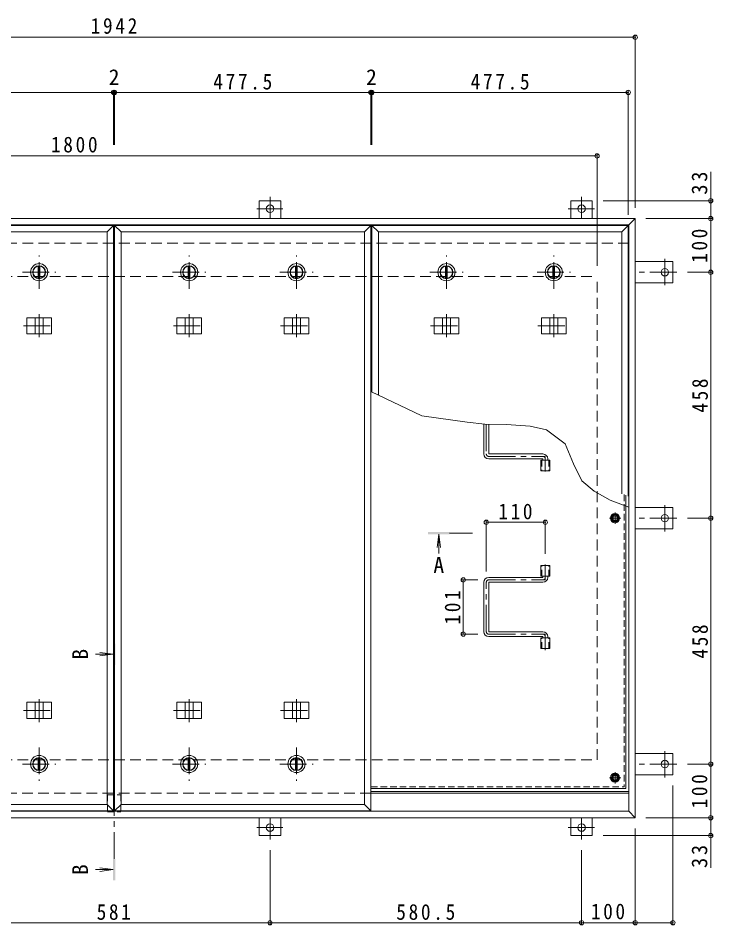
# Model space of a CAD drawing. Units: millimetres at full size, sheet at 1:10. Extents: x -2686 to 2789, y -1962 to 1769.
# Drawn here: x -1590 to -296, y -277 to 1412 of the extents above; entities that cross this region are included whole.
import ezdxf
from ezdxf.enums import TextEntityAlignment as Align

# ---------------------------------------------------------------- set-up
doc = ezdxf.new("R2010")
doc.units = ezdxf.units.MM
doc.header["$LTSCALE"] = 10
doc.header["$PDMODE"] = 32
doc.header["$PDSIZE"] = 8
for name, pattern in [('CHAIN1', [8, 5, -1, 1, -1]), ('DASHED1', [1.8, 1.2, -0.6]), ('DASHED2', [3, 2, -1])]:
    doc.linetypes.add(name, pattern=pattern)
for name, color, linetype, lineweight in [('0-1_躯体', 2, 'DASHED2', 9), ('0-2_仕上', 4, 'Continuous', 9), ('0-3_建具', 4, 'Continuous', 9), ('0-5_寸法', 7, 'Continuous', 9), ('0-6_ハッチ', 6, 'Continuous', 9), ('0-7_021', 5, 'Continuous', 5), ('0-A_061', 3, 'CHAIN1', 9), ('0-B_062', 2, 'Continuous', 9), ('0-C_084', 2, 'Continuous', 9), ('0-E_090', 3, 'Continuous', 9), ('0-F_092', 7, 'Continuous', 9)]:
    doc.layers.add(name, color=color, linetype=linetype, lineweight=lineweight)
doc.styles.add('ＭＳ ゴシック', font='')
doc.styles.get('ＭＳ ゴシック').set_extended_font_data('MS Gothic')

msp = doc.modelspace()

# ---------------------------------------------------------------- linework, layer by layer
at = {"layer": '0-1_躯体'}
for p, q in [((-452.35, 992.92), (-2370.35, 992.92)), ((-2311.35, 930.92), (-511.35, 930.92)), ((-511.35, 30.92), (-511.35, 930.92)), ((-2311.35, 30.92), (-511.35, 30.92)), ((-932.85, -31.08), (-2370.35, -31.08))]:
    msp.add_line(p, q, dxfattribs=at)
at = {"layer": '0-1_躯体', "linetype": 'Continuous'}
msp.add_line((-452.35, -31.08), (-932.85, -31.08), dxfattribs=at)
at = {"layer": '0-2_仕上'}
for p, q in [((-1889.85, 1025.92), (-1412.35, 1025.92)), ((-1877.85, 1013.92), (-1424.35, 1013.92)), ((-1424.35, 1013.92), (-1412.35, 1025.92)), ((-1424.35, -52.08), (-1424.35, 1013.92)), ((-1412.35, -64.08), (-1412.35, 1025.92)), ((-1410.35, 1025.92), (-932.85, 1025.92)), ((-1398.35, 1013.92), (-1410.35, 1025.92)), ((-1410.35, -64.08), (-1410.35, 1025.92)), ((-1398.35, 1013.92), (-944.85, 1013.92)), ((-1398.35, -52.08), (-1398.35, 1013.92)), ((-944.85, 1013.92), (-932.85, 1025.92)), ((-944.85, -52.08), (-944.85, 1013.92)), ((-932.85, -64.08), (-932.85, 1025.92)), ((-930.85, 1025.92), (-453.35, 1025.92)), ((-918.85, 1013.92), (-930.85, 1025.92)), ((-930.85, 715.58), (-930.85, 1025.92)), ((-918.85, 1013.92), (-465.35, 1013.92)), ((-918.85, 709.88), (-918.85, 1013.92)), ((-465.35, 1013.92), (-453.35, 1025.92)), ((-465.35, 526.34), (-465.35, 1013.92)), ((-453.35, 521.69), (-453.35, 1025.92)), ((-806.37, 450.9), (-809.63, 426.11)), ((-806.37, 450.9), (-806.37, 415.29)), ((-806.37, 450.9), (-803.11, 426.11)), ((-1413.35, 227.46), (-1446.12, 227.46)), ((-1413.35, 227.46), (-1438.13, 230.73)), ((-1413.35, 227.46), (-1438.13, 224.2)), ((-1889.85, -64.08), (-1412.35, -64.08)), ((-1877.85, -52.08), (-1424.35, -52.08)), ((-1424.35, -52.08), (-1412.35, -64.08)), ((-1398.35, -52.08), (-1410.35, -64.08)), ((-1410.35, -64.08), (-932.85, -64.08)), ((-1398.35, -52.08), (-944.85, -52.08)), ((-944.85, -52.08), (-932.85, -64.08)), ((-1413.35, -173.71), (-1446.12, -173.71)), ((-1413.35, -173.71), (-1438.13, -170.45)), ((-1413.35, -173.71), (-1438.13, -176.97))]:
    msp.add_line(p, q, dxfattribs=at)
at = {"layer": '0-2_仕上', "color": 3}
for p, q in [((-616.5, 588.92), (-616.5, 568.92)), ((-616.5, 588.92), (-599.2, 588.92)), ((-599.2, 588.92), (-599.2, 568.92)), ((-616.5, 568.92), (-599.2, 568.92)), ((-616.5, 372.92), (-616.5, 392.92)), ((-616.5, 392.92), (-599.2, 392.92)), ((-599.2, 372.92), (-599.2, 392.92)), ((-616.5, 372.92), (-599.2, 372.92)), ((-616.5, 237.92), (-616.5, 257.92)), ((-616.5, 257.92), (-599.2, 257.92)), ((-599.2, 237.92), (-599.2, 257.92)), ((-616.5, 237.92), (-599.2, 237.92))]:
    msp.add_line(p, q, dxfattribs=at)
at = {"layer": '0-2_仕上', "color": 3, "linetype": 'DASHED1'}
for p, q in [((-614.2, 588.92), (-614.2, 568.92)), ((-601.5, 588.92), (-601.5, 568.92)), ((-614.2, 372.92), (-614.2, 392.92)), ((-601.5, 372.92), (-601.5, 392.92)), ((-614.2, 237.92), (-614.2, 257.92)), ((-601.5, 237.92), (-601.5, 257.92))]:
    msp.add_line(p, q, dxfattribs=at)
at = {"layer": '0-2_仕上', "linetype": 'CHAIN1'}
for p, q in [((-743.37, 452.9), (-786.37, 452.9)), ((-1411.35, -153.71), (-1411.35, 207.46))]:
    msp.add_line(p, q, dxfattribs=at)
at = {"layer": '0-2_仕上'}
for points in [[(-826.37, 450.9), (-826.37, 454.9), (-786.37, 450.9), (-786.37, 454.9)], [(-1409.35, 247.46), (-1413.35, 247.46), (-1409.35, 207.46), (-1413.35, 207.46)], [(-1413.35, -193.71), (-1409.35, -193.71), (-1413.35, -153.71), (-1409.35, -153.71)]]:
    msp.add_solid(points, dxfattribs=at)
at = {"layer": '0-3_建具', "color": 2}
for p, q in [((-440.35, 1038.92), (-2382.35, 1038.92)), ((-440.35, 1038.92), (-452.35, 1026.92)), ((-440.35, -77.08), (-440.35, 1038.92)), ((-452.35, 1026.92), (-2370.35, 1026.92)), ((-452.35, -65.08), (-452.35, 1026.92)), ((-452.35, -31.08), (-932.85, -31.08)), ((-452.35, -65.08), (-2370.35, -65.08)), ((-440.35, -77.08), (-452.35, -65.08)), ((-440.35, -77.08), (-2382.35, -77.08))]:
    msp.add_line(p, q, dxfattribs=at)
at = {"layer": '0-3_建具'}
for p, q in [((-1574.19, 853.92), (-1574.19, 823.92)), ((-1574.19, 853.92), (-1528.01, 853.92)), ((-1558.6, 853.92), (-1558.6, 823.92)), ((-1543.6, 853.92), (-1543.6, 823.92)), ((-1528.01, 853.92), (-1528.01, 823.92)), ((-1294.69, 853.92), (-1294.69, 823.92)), ((-1294.69, 853.92), (-1248.51, 853.92)), ((-1279.1, 853.92), (-1279.1, 823.92)), ((-1264.1, 853.92), (-1264.1, 823.92)), ((-1248.51, 853.92), (-1248.51, 823.92)), ((-1094.69, 853.92), (-1094.69, 823.92)), ((-1094.69, 853.92), (-1048.51, 853.92)), ((-1079.1, 853.92), (-1079.1, 823.92)), ((-1064.1, 853.92), (-1064.1, 823.92)), ((-1048.51, 853.92), (-1048.51, 823.92)), ((-815.19, 853.92), (-815.19, 823.92)), ((-815.19, 853.92), (-769.01, 853.92)), ((-799.6, 853.92), (-799.6, 823.92)), ((-784.6, 853.92), (-784.6, 823.92)), ((-769.01, 853.92), (-769.01, 823.92)), ((-615.19, 853.92), (-615.19, 823.92)), ((-615.19, 853.92), (-569.01, 853.92)), ((-599.6, 853.92), (-599.6, 823.92)), ((-584.6, 853.92), (-584.6, 823.92)), ((-569.01, 853.92), (-569.01, 823.92)), ((-1574.19, 823.92), (-1528.01, 823.92)), ((-1294.69, 823.92), (-1248.51, 823.92)), ((-1094.69, 823.92), (-1048.51, 823.92)), ((-815.19, 823.92), (-769.01, 823.92)), ((-615.19, 823.92), (-569.01, 823.92)), ((-1574.19, 107.92), (-1574.19, 137.92)), ((-1574.19, 137.92), (-1528.01, 137.92)), ((-1558.6, 107.92), (-1558.6, 137.92)), ((-1543.6, 107.92), (-1543.6, 137.92)), ((-1528.01, 107.92), (-1528.01, 137.92)), ((-1294.69, 107.92), (-1294.69, 137.92)), ((-1294.69, 137.92), (-1248.51, 137.92)), ((-1279.1, 107.92), (-1279.1, 137.92)), ((-1264.1, 107.92), (-1264.1, 137.92)), ((-1248.51, 107.92), (-1248.51, 137.92)), ((-1094.69, 107.92), (-1094.69, 137.92)), ((-1094.69, 137.92), (-1048.51, 137.92)), ((-1079.1, 107.92), (-1079.1, 137.92)), ((-1064.1, 107.92), (-1064.1, 137.92)), ((-1048.51, 107.92), (-1048.51, 137.92)), ((-1574.19, 107.92), (-1528.01, 107.92)), ((-1294.69, 107.92), (-1248.51, 107.92)), ((-1094.69, 107.92), (-1048.51, 107.92))]:
    msp.add_line(p, q, dxfattribs=at)
at = {"layer": '0-3_建具', "linetype": 'CHAIN1'}
for p, q in [((-1551.1, 861.04), (-1551.1, 817.8)), ((-1271.6, 861.04), (-1271.6, 817.8)), ((-1071.6, 861.04), (-1071.6, 817.8)), ((-792.1, 861.04), (-792.1, 817.8)), ((-592.1, 861.04), (-592.1, 817.8)), ((-1580.51, 838.92), (-1521.69, 838.92)), ((-1301.01, 838.92), (-1242.19, 838.92)), ((-1101.01, 838.92), (-1042.19, 838.92)), ((-821.51, 838.92), (-762.69, 838.92)), ((-621.51, 838.92), (-562.69, 838.92)), ((-1551.1, 100.81), (-1551.1, 144.04)), ((-1271.6, 100.81), (-1271.6, 144.04)), ((-1071.6, 100.81), (-1071.6, 144.04)), ((-1580.51, 122.92), (-1521.69, 122.92)), ((-1301.01, 122.92), (-1242.19, 122.92)), ((-1101.01, 122.92), (-1042.19, 122.92))]:
    msp.add_line(p, q, dxfattribs=at)
at = {"layer": '0-5_寸法'}
for p, q in [((-299.63, 1072.12), (-299.63, 1125.88)), ((-299.63, -110.28), (-299.63, -170.62))]:
    msp.add_line(p, q, dxfattribs=at)
msp.add_lwpolyline([(-452.35, 501.31), (-486.89, 514.68), (-517.12, 531.1), (-539.69, 550.34), (-555.05, 581.79), (-570.86, 619.25), (-605.83, 645.47), (-635.79, 652.13), (-679.91, 655.46), (-720.29, 655.88), (-753.58, 659.62), (-837.71, 671.28), (-932.85, 716.54)], dxfattribs=at)
at = {"layer": '0-5_寸法', "linetype": 'DASHED1'}
for points in [[(-1423.65, -34.28), (-1399.05, -34.28), (-1399.05, -66.28)], [(-1423.65, -34.28), (-1423.65, -66.28), (-1399.05, -66.28)]]:
    msp.add_lwpolyline(points, dxfattribs=at)
at = {"layer": '0-6_ハッチ'}
for p, q in [((-722.35, 656.11), (-722.35, 600.42)), ((-713.35, 655.81), (-713.35, 601.42)), ((-613.35, 591.42), (-713.35, 591.42)), ((-712.35, 600.42), (-612.35, 600.42)), ((-603.35, 591.42), (-603.35, 588.92)), ((-612.35, 590.42), (-612.35, 588.92)), ((-612.35, 371.42), (-612.35, 372.92)), ((-603.35, 370.42), (-603.35, 372.92)), ((-722.35, 269.42), (-722.35, 361.42)), ((-613.35, 370.42), (-713.35, 370.42)), ((-713.35, 270.42), (-713.35, 360.42)), ((-712.35, 361.42), (-612.35, 361.42)), ((-613.35, 260.42), (-713.35, 260.42)), ((-712.35, 269.42), (-612.35, 269.42)), ((-612.35, 259.42), (-612.35, 257.92)), ((-603.35, 260.42), (-603.35, 257.92)), ((-932.85, -28.08), (-452.35, -28.08)), ((-932.85, -31.08), (-452.35, -31.08))]:
    msp.add_line(p, q, dxfattribs=at)
at = {"layer": '0-6_ハッチ', "linetype": 'CHAIN1'}
for p, q in [((-717.85, 655.85), (-717.85, 600.43)), ((-713.34, 595.92), (-607.85, 595.92)), ((-607.85, 567.54), (-607.85, 595.92)), ((-607.85, 394.3), (-607.85, 365.92)), ((-717.85, 269.43), (-717.85, 361.41)), ((-713.34, 365.92), (-607.85, 365.92)), ((-713.34, 264.92), (-607.85, 264.92)), ((-607.85, 235.04), (-607.85, 264.92))]:
    msp.add_line(p, q, dxfattribs=at)
at = {"layer": '0-6_ハッチ'}
for centre, radius, start, end in [((-713.35, 600.42), 9, 180, 270), ((-712.35, 601.42), 1, 180, 270), ((-613.35, 590.42), 1, 0, 90), ((-612.35, 591.42), 9, 0, 90), ((-713.35, 361.42), 9, 90, 180), ((-712.35, 360.42), 1, 90, 180), ((-613.35, 371.42), 1, 270, 0), ((-612.35, 370.42), 9, 270, 0), ((-712.35, 270.42), 1, 180, 270), ((-713.35, 269.42), 9, 180, 270), ((-613.35, 259.42), 1, 0, 90), ((-612.35, 260.42), 9, 0, 90)]:
    msp.add_arc(centre, radius, start, end, dxfattribs=at)
at = {"layer": '0-6_ハッチ', "linetype": 'CHAIN1'}
for centre, radius, start, end in [((-713.34, 600.43), 4.51, 180, 270), ((-612.35, 591.42), 4.5, 360, 89.70431), ((-713.34, 361.41), 4.51, 90, 180), ((-612.35, 370.42), 4.5, 270.29569, 0), ((-713.34, 269.43), 4.51, 180, 270), ((-612.35, 260.42), 4.5, 0, 89.70431)]:
    msp.add_arc(centre, radius, start, end, dxfattribs=at)
at = {"layer": '0-7_021'}
for centre, radius in [((-477.85, 480.92), 5), ((-477.85, 480.92), 4.19), ((-477.85, -2.58), 5), ((-477.85, -2.58), 4.19)]:
    msp.add_circle(centre, radius, dxfattribs=at)
at = {"layer": '0-A_061', "linetype": 'DASHED1'}
for p in [(-461.05, 524.68), (-932.85, -19.38)]:
    msp.add_line(p, (-461.05, -19.38), dxfattribs=at)
at = {"layer": '0-A_061', "linetype": 'Continuous'}
for q in [(-457.85, 523.44), (-932.85, -22.58)]:
    msp.add_line((-457.85, -22.58), q, dxfattribs=at)
at = {"layer": '0-A_061'}
for p, q in [((-477.85, 470.24), (-477.85, 491.6)), ((-467.17, 480.92), (-488.53, 480.92)), ((-477.85, -13.26), (-477.85, 8.1)), ((-467.17, -2.58), (-488.53, -2.58))]:
    msp.add_line(p, q, dxfattribs=at)
at = {"layer": '0-B_062'}
for p, q in [((-485.35, 480.92), (-481.6, 487.42)), ((-481.6, 487.42), (-474.1, 487.42)), ((-470.35, 480.92), (-474.1, 487.42)), ((-470.35, 480.92), (-474.1, 474.42)), ((-485.35, -2.58), (-481.6, 3.92)), ((-481.6, 3.92), (-474.1, 3.92)), ((-470.35, -2.58), (-474.1, 3.92)), ((-470.35, -2.58), (-474.1, -9.08))]:
    msp.add_line(p, q, dxfattribs=at)
for points in [[(-485.35, 480.92), (-481.6, 474.42), (-474.1, 474.42)], [(-485.35, -2.58), (-481.6, -9.08), (-474.1, -9.08)]]:
    msp.add_lwpolyline(points, dxfattribs=at)
for centre, radius in [((-477.85, 480.92), 8.5), ((-477.85, 480.92), 6.5), ((-477.85, -2.58), 8.5), ((-477.85, -2.58), 6.5)]:
    msp.add_circle(centre, radius, dxfattribs=at)
at = {"layer": '0-C_084', "linetype": 'CHAIN1'}
for p, q in [((-1551.1, 907.92), (-1551.1, 969.92)), ((-1271.6, 907.92), (-1271.6, 969.92)), ((-1071.6, 907.92), (-1071.6, 969.92)), ((-792.1, 907.92), (-792.1, 969.92)), ((-592.1, 907.92), (-592.1, 969.92)), ((-1582.1, 938.92), (-1520.1, 938.92)), ((-1302.6, 938.92), (-1240.6, 938.92)), ((-1102.6, 938.92), (-1040.6, 938.92)), ((-823.1, 938.92), (-761.1, 938.92)), ((-623.1, 938.92), (-561.1, 938.92)), ((-1551.1, 53.92), (-1551.1, -8.08)), ((-1271.6, 53.92), (-1271.6, -8.08)), ((-1071.6, 53.92), (-1071.6, -8.08)), ((-1582.1, 22.92), (-1520.1, 22.92)), ((-1302.6, 22.92), (-1240.6, 22.92)), ((-1102.6, 22.92), (-1040.6, 22.92))]:
    msp.add_line(p, q, dxfattribs=at)
at = {"layer": '0-C_084'}
for p, q in [((-1552.6, 950.33), (-1552.6, 927.52)), ((-1549.6, 950.33), (-1549.6, 927.52)), ((-1273.1, 950.33), (-1273.1, 927.52)), ((-1270.1, 950.33), (-1270.1, 927.52)), ((-1073.1, 950.33), (-1073.1, 927.52)), ((-1070.1, 950.33), (-1070.1, 927.52)), ((-793.6, 950.33), (-793.6, 927.52)), ((-790.6, 950.33), (-790.6, 927.52)), ((-593.6, 950.33), (-593.6, 927.52)), ((-590.6, 950.33), (-590.6, 927.52)), ((-1552.6, 11.52), (-1552.6, 34.33)), ((-1549.6, 11.52), (-1549.6, 34.33)), ((-1273.1, 11.52), (-1273.1, 34.33)), ((-1270.1, 11.52), (-1270.1, 34.33)), ((-1073.1, 11.52), (-1073.1, 34.33)), ((-1070.1, 11.52), (-1070.1, 34.33))]:
    msp.add_line(p, q, dxfattribs=at)
for centre, radius in [((-1551.1, 938.92), 16), ((-1551.1, 938.92), 12), ((-1551.1, 938.92), 11.5), ((-1271.6, 938.92), 16), ((-1271.6, 938.92), 12), ((-1271.6, 938.92), 11.5), ((-1071.6, 938.92), 16), ((-1071.6, 938.92), 12), ((-1071.6, 938.92), 11.5), ((-792.1, 938.92), 16), ((-792.1, 938.92), 12), ((-792.1, 938.92), 11.5), ((-592.1, 938.92), 16), ((-592.1, 938.92), 12), ((-592.1, 938.92), 11.5), ((-1551.1, 22.92), 16), ((-1551.1, 22.92), 12), ((-1551.1, 22.92), 11.5), ((-1271.6, 22.92), 16), ((-1271.6, 22.92), 12), ((-1271.6, 22.92), 11.5), ((-1071.6, 22.92), 16), ((-1071.6, 22.92), 12), ((-1071.6, 22.92), 11.5)]:
    msp.add_circle(centre, radius, dxfattribs=at)
at = {"layer": '0-E_090'}
for p, q in [((-1140.85, 1038.92), (-1140.85, 1072.12)), ((-1140.85, 1072.12), (-1100.85, 1072.12)), ((-1100.85, 1038.92), (-1100.85, 1072.12)), ((-560.35, 1072.12), (-520.35, 1072.12)), ((-560.35, 1038.92), (-560.35, 1072.12)), ((-520.35, 1038.92), (-520.35, 1072.12)), ((-440.35, 958.92), (-370.15, 958.92)), ((-370.15, 958.92), (-370.15, 918.92)), ((-440.35, 918.92), (-370.15, 918.92)), ((-440.35, 500.92), (-370.15, 500.92)), ((-370.15, 460.92), (-370.15, 500.92)), ((-440.35, 460.92), (-370.15, 460.92)), ((-440.35, 42.92), (-370.15, 42.92)), ((-370.15, 2.92), (-370.15, 42.92)), ((-440.35, 2.92), (-370.15, 2.92)), ((-1140.85, -77.08), (-1140.85, -110.28)), ((-1100.85, -77.08), (-1100.85, -110.28)), ((-560.35, -77.08), (-560.35, -110.28)), ((-520.35, -77.08), (-520.35, -110.28)), ((-1140.85, -110.28), (-1100.85, -110.28)), ((-560.35, -110.28), (-520.35, -110.28))]:
    msp.add_line(p, q, dxfattribs=at)
at = {"layer": '0-E_090', "linetype": 'CHAIN1'}
for p, q in [((-1120.85, 1079.28), (-1120.85, 1039.12)), ((-540.35, 1079.28), (-540.35, 1039.12)), ((-1145.69, 1057.12), (-1096.8, 1057.12)), ((-565.19, 1057.12), (-516.3, 1057.12)), ((-385.15, 963.76), (-385.15, 914.88)), ((-362.99, 938.92), (-440.35, 938.92)), ((-385.15, 456.08), (-385.15, 504.97)), ((-362.99, 480.92), (-440.35, 480.92)), ((-385.15, -1.92), (-385.15, 46.97)), ((-362.99, 22.92), (-440.35, 22.92)), ((-1120.85, -117.43), (-1120.85, -77.28)), ((-540.35, -117.43), (-540.35, -77.28)), ((-1145.69, -95.28), (-1096.8, -95.28)), ((-565.19, -95.28), (-516.3, -95.28))]:
    msp.add_line(p, q, dxfattribs=at)
at = {"layer": '0-E_090'}
for centre in [(-1120.85, 1057.12), (-540.35, 1057.12), (-385.15, 938.92), (-385.15, 480.92), (-385.15, 22.92), (-1120.85, -95.28), (-540.35, -95.28)]:
    msp.add_circle(centre, 7, dxfattribs=at)
at = {"layer": '0-F_092'}
for p, q in [((-2382.35, 1376.64), (-440.35, 1376.64)), ((-440.35, 1379.64), (-440.35, 1058.92)), ((-1889.85, 1273.84), (-1412.35, 1273.84)), ((-1412.35, 1276.84), (-1412.35, 1176.2)), ((-1412.35, 1273.84), (-1410.35, 1273.84)), ((-1410.35, 1276.84), (-1410.35, 1176.2)), ((-1410.35, 1273.84), (-932.85, 1273.84)), ((-932.85, 1276.84), (-932.85, 1176.2)), ((-932.85, 1273.84), (-930.85, 1273.84)), ((-930.85, 1276.84), (-930.85, 1176.2)), ((-930.85, 1273.84), (-453.35, 1273.84)), ((-453.35, 1276.84), (-453.35, 1045.92)), ((-2311.35, 1155.64), (-511.35, 1155.64)), ((-511.35, 1158.64), (-511.35, 950.92)), ((-296.63, 1072.12), (-500.35, 1072.12)), ((-299.63, 1038.92), (-299.63, 1072.12)), ((-296.63, 1038.92), (-420.35, 1038.92)), ((-299.63, 1038.92), (-299.63, 938.92)), ((-296.63, 938.92), (-342.99, 938.92)), ((-299.63, 480.92), (-299.63, 938.92)), ((-717.85, 476.35), (-717.85, 381.41)), ((-717.85, 473.35), (-607.85, 473.35)), ((-607.85, 476.35), (-607.85, 414.3)), ((-296.63, 480.92), (-342.99, 480.92)), ((-299.63, 22.92), (-299.63, 480.92)), ((-763.81, 365.92), (-733.34, 365.92)), ((-760.81, 365.92), (-760.81, 264.92)), ((-763.81, 264.92), (-733.34, 264.92)), ((-296.63, 22.92), (-342.99, 22.92)), ((-299.63, 22.92), (-299.63, -77.08)), ((-370.15, -275.53), (-370.15, -17.08)), ((-296.63, -77.08), (-420.35, -77.08)), ((-299.63, -77.08), (-299.63, -110.28)), ((-440.35, -275.53), (-440.35, -97.08)), ((-296.63, -110.28), (-500.35, -110.28)), ((-1120.85, -275.53), (-1120.85, -137.43)), ((-540.35, -275.53), (-540.35, -137.43)), ((-1701.85, -272.53), (-1120.85, -272.53)), ((-1120.85, -272.53), (-540.35, -272.53)), ((-540.35, -272.53), (-440.35, -272.53)), ((-440.35, -272.53), (-370.15, -272.53))]:
    msp.add_line(p, q, dxfattribs=at)
for p in [(-440.35, 1376.64), (-1412.35, 1273.84), (-1410.35, 1273.84), (-932.85, 1273.84), (-930.85, 1273.84), (-453.35, 1273.84), (-511.35, 1155.64), (-299.63, 1072.12), (-299.63, 1038.92), (-299.63, 938.92), (-717.85, 473.35), (-607.85, 473.35), (-299.63, 480.92), (-760.81, 365.92), (-760.81, 264.92), (-299.63, 22.92), (-299.63, -77.08), (-299.63, -110.28), (-1120.85, -272.53), (-540.35, -272.53), (-440.35, -272.53), (-370.15, -272.53)]:
    msp.add_point(p, dxfattribs=at)

# ---------------------------------------------------------------- texts
at = {"layer": '0-5_寸法', "color": 2, "style": 'ＭＳ ゴシック'}
msp.add_text('A', height=29.33, dxfattribs=at).set_placement((-816.37, 370.2), align=Align.BOTTOM_LEFT)
for p in [(-1451.21, 217.46), (-1451.21, -183.71)]:
    msp.add_text('B', height=29.33, rotation=90, dxfattribs=at).set_placement(p, align=Align.BOTTOM_LEFT)
at = {"layer": '0-F_092', "color": 2, "style": 'ＭＳ ゴシック'}
for p in [(-1421.35, 1278.84), (-941.85, 1278.84)]:
    msp.add_text('2', height=29.33, dxfattribs=at).set_placement(p, align=Align.BOTTOM_LEFT)
at = {"layer": '0-F_092', "color": 2, "char_height": 29.33, "attachment_point": 7, "style": 'ＭＳ ゴシック'}
for s, insert in [('\\T1.28;\\W0.9;1942', (-1455.1, 1382.64)), ('\\T1.28;\\W0.9;477.5', (-1226.6, 1278.84)), ('\\T1.28;\\W0.9;477.5', (-747.1, 1278.84)), ('\\T1.28;\\W0.9;1800', (-1529.07, 1161.64)), ('\\T1.27;\\W0.9;110', (-695.35, 478.35)), ('\\T1.27;\\W0.9;581', (-1443.85, -267.53)), ('\\T1.28;\\W0.9;580.5', (-885.6, -267.53)), ('\\T1.27;\\W0.9;100', (-522.85, -266.53))]:
    msp.add_mtext(s, dxfattribs=dict(at, insert=insert))
at = {"layer": '0-F_092', "color": 2, "char_height": 29.33, "attachment_point": 7, "rotation": 90, "style": 'ＭＳ ゴシック'}
for s, insert in [('\\T1.27;\\W0.95;33', (-305.63, 1083.38)), ('\\T1.27;\\W0.9;100', (-305.63, 956.42)), ('\\T1.27;\\W0.9;458', (-304.63, 677.42)), ('\\T1.27;\\W0.9;101', (-765.81, 282.92)), ('\\T1.27;\\W0.9;458', (-304.63, 219.42)), ('\\T1.27;\\W0.9;100', (-305.63, -59.58)), ('\\T1.27;\\W0.95;33', (-305.63, -170.62))]:
    msp.add_mtext(s, dxfattribs=dict(at, insert=insert))

doc.saveas('drawing.dxf')
